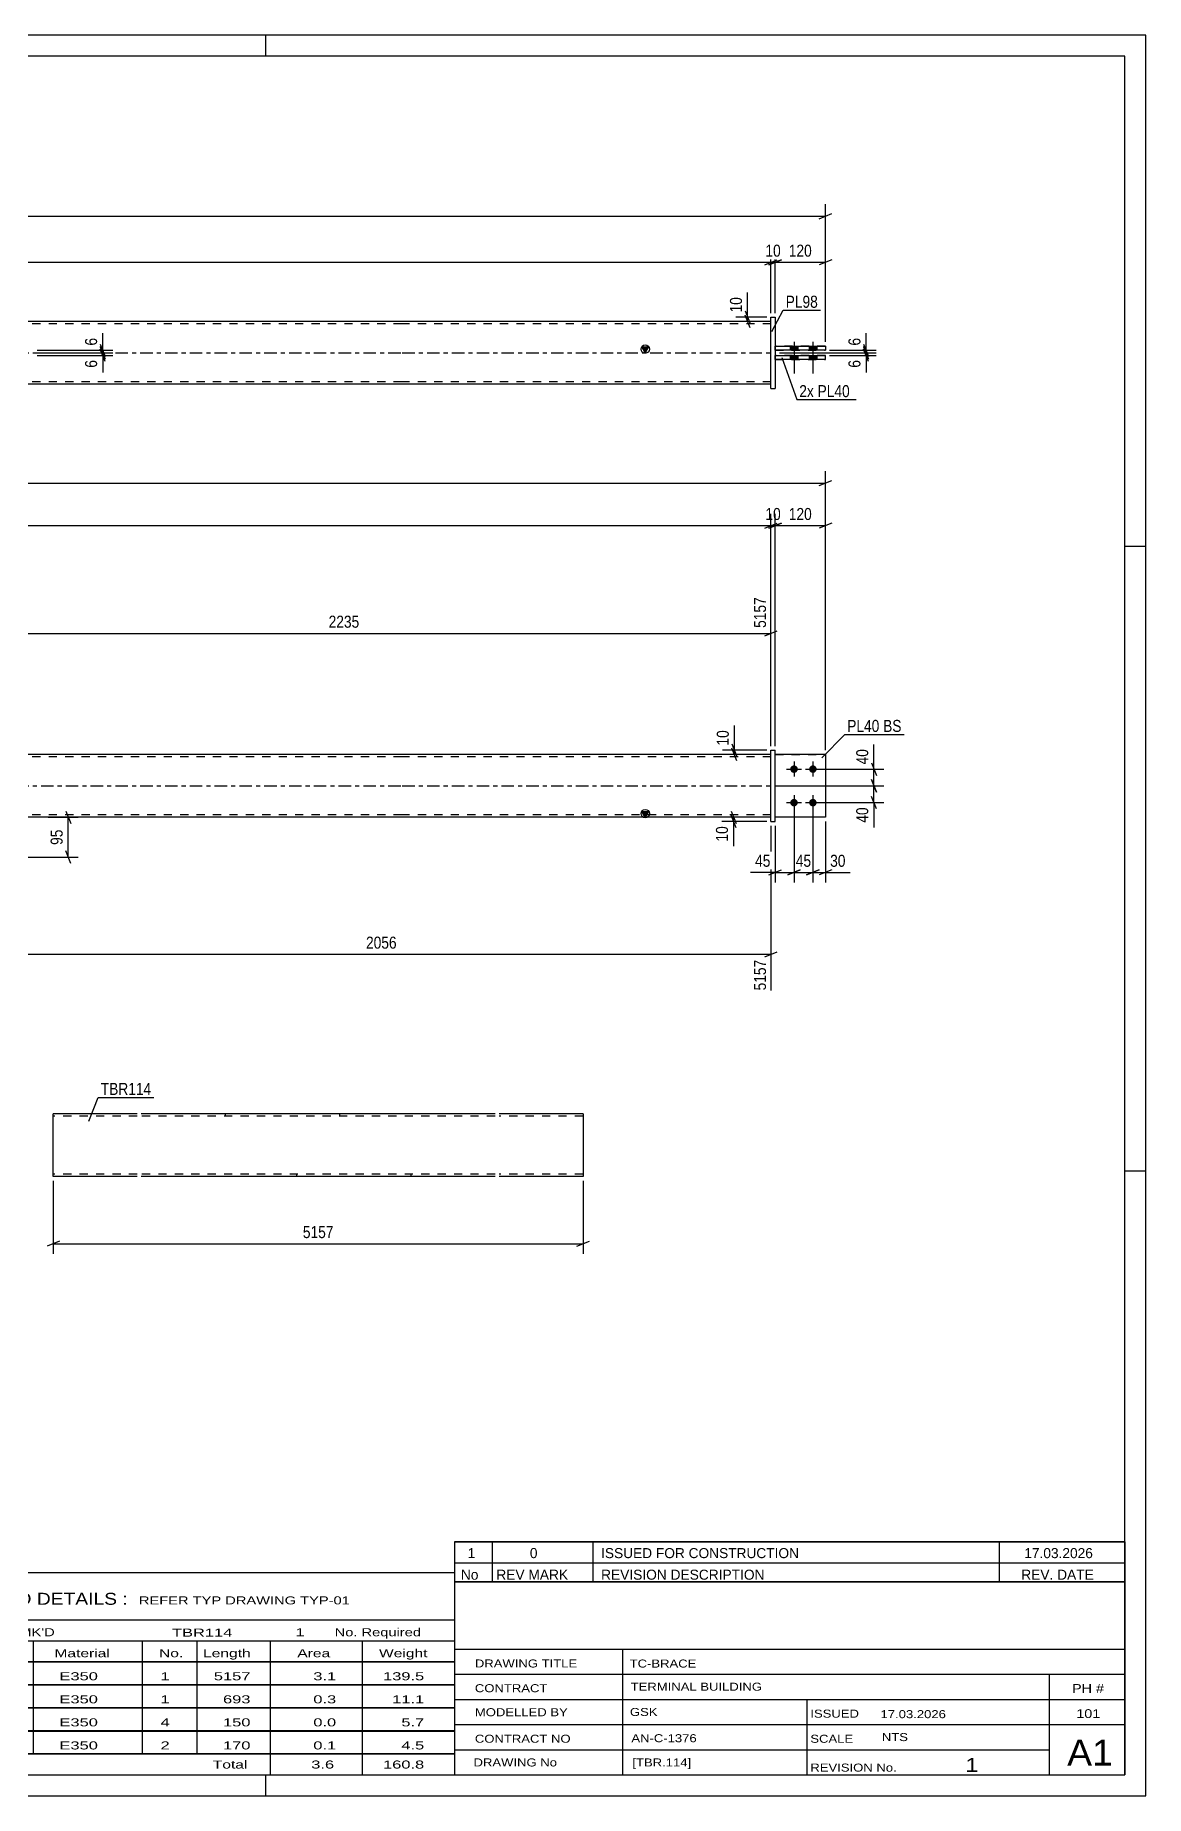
# Model space of a CAD drawing. Header units: millimetres. Extents: x 0 to 594, y 0 to 420.
# Drawn here: x 328.9 to 594, y 0 to 420 of the extents above; entities that cross this region are included whole.
import ezdxf

# ---------------------------------------------------------------- set-up
doc = ezdxf.new("R2010")
doc.units = ezdxf.units.MM
doc.linetypes.add('DXK_LINE_DOT2', pattern=[3.9198, 1.9599, -1.9599])
doc.linetypes.add('DXK_LINE_DOT3', pattern=[5.9187, 2.979, -0.9799, 0.9799, -0.9799])
doc.styles.add('Arial Narrow', font='ARIALN.TTF', dxfattribs={"height": 0.2})

# ---------------------------------------------------------------- blocks, each defined once
blk = doc.blocks.new('Unknown-580870984-1129')
at = {"color": 5, "linetype": 'Continuous'}
for p, q in [((594, 420), (0, 420)), ((384, 415), (384, 420)), ((594, 0), (594, 420)), ((589, 415), (5, 415)), ((589, 5), (589, 415)), ((594, 298), (589, 298)), ((594, 149), (589, 149)), ((5, 5), (589, 5)), ((384, 0), (384, 5)), ((0, 0), (594, 0))]:
    blk.add_line(p, q, dxfattribs=at)
blk = doc.blocks.new('Bolt-580870984-1682 - 1671')
at = {"linetype": 'Continuous'}
for points in [[(510.05, 245.82), (510.23, 245.8), (510.41, 245.74), (510.57, 245.65), (510.71, 245.52), (510.82, 245.37), (510.9, 245.2), (510.94, 245.01), (510.94, 244.82), (510.9, 244.64), (510.82, 244.47), (510.71, 244.32), (510.57, 244.19), (510.41, 244.1), (510.23, 244.04), (510.05, 244.02), (509.86, 244.04), (509.68, 244.1), (509.52, 244.19), (509.38, 244.32), (509.27, 244.47), (509.19, 244.64), (509.15, 244.82), (509.15, 245.01), (509.19, 245.2), (509.27, 245.37), (509.38, 245.52), (509.52, 245.65), (509.68, 245.74), (509.86, 245.8)], [(514.55, 245.82), (514.73, 245.8), (514.91, 245.74), (515.07, 245.65), (515.21, 245.52), (515.32, 245.37), (515.4, 245.2), (515.44, 245.01), (515.44, 244.82), (515.4, 244.64), (515.32, 244.47), (515.21, 244.32), (515.07, 244.19), (514.91, 244.1), (514.73, 244.04), (514.55, 244.02), (514.36, 244.04), (514.18, 244.1), (514.02, 244.19), (513.88, 244.32), (513.77, 244.47), (513.69, 244.64), (513.65, 244.82), (513.65, 245.01), (513.69, 245.2), (513.77, 245.37), (513.88, 245.52), (514.02, 245.65), (514.18, 245.74), (514.36, 245.8)], [(510.05, 237.82), (510.23, 237.8), (510.41, 237.74), (510.57, 237.65), (510.71, 237.52), (510.82, 237.37), (510.9, 237.2), (510.94, 237.01), (510.94, 236.82), (510.9, 236.64), (510.82, 236.47), (510.71, 236.32), (510.57, 236.19), (510.41, 236.1), (510.23, 236.04), (510.05, 236.02), (509.86, 236.04), (509.68, 236.1), (509.52, 236.19), (509.38, 236.32), (509.27, 236.47), (509.19, 236.64), (509.15, 236.82), (509.15, 237.01), (509.19, 237.2), (509.27, 237.37), (509.38, 237.52), (509.52, 237.65), (509.68, 237.74), (509.86, 237.8)], [(514.55, 237.82), (514.73, 237.8), (514.91, 237.74), (515.07, 237.65), (515.21, 237.52), (515.32, 237.37), (515.4, 237.2), (515.44, 237.01), (515.44, 236.82), (515.4, 236.64), (515.32, 236.47), (515.21, 236.32), (515.07, 236.19), (514.91, 236.1), (514.73, 236.04), (514.55, 236.02), (514.36, 236.04), (514.18, 236.1), (514.02, 236.19), (513.88, 236.32), (513.77, 236.47), (513.69, 236.64), (513.65, 236.82), (513.65, 237.01), (513.69, 237.2), (513.77, 237.37), (513.88, 237.52), (514.02, 237.65), (514.18, 237.74), (514.36, 237.8)]]:
    blk.add_hatch(color=1, dxfattribs=at).paths.add_polyline_path(points)
at = {"color": 1, "linetype": 'Continuous'}
for p, q in [((508.25, 244.92), (511.85, 244.92)), ((510.05, 246.72), (510.05, 243.12)), ((512.75, 244.92), (516.35, 244.92)), ((514.55, 246.72), (514.55, 243.12)), ((508.25, 236.92), (511.85, 236.92)), ((510.05, 238.72), (510.05, 235.12)), ((512.75, 236.92), (516.35, 236.92)), ((514.55, 238.72), (514.55, 235.12))]:
    blk.add_line(p, q, dxfattribs=at)
blk = doc.blocks.new('Part-580870984-1703 - 1671')
at = {"color": 2, "linetype": 'Continuous'}
for p, q in [((504.55, 249.42), (505.55, 249.42)), ((504.55, 232.42), (504.55, 249.42)), ((505.55, 232.42), (505.55, 249.42)), ((504.55, 232.42), (504.55, 232.42)), ((504.55, 232.42), (505.55, 232.42))]:
    blk.add_line(p, q, dxfattribs=at)
at = {"color": 7, "linetype": 'DXK_LINE_DOT2'}
for p, q in [((504.55, 249.42), (505.55, 249.42)), ((504.55, 232.42), (505.55, 232.42))]:
    blk.add_line(p, q, dxfattribs=at)
blk = doc.blocks.new('Part-580870984-1708 - 1671')
at = {"color": 7, "linetype": 'DXK_LINE_DOT2'}
for p, q in [((505.55, 248.42), (517.55, 248.42)), ((517.55, 248.42), (505.55, 248.42)), ((505.55, 248.42), (505.55, 248.42)), ((505.55, 233.42), (505.55, 248.42)), ((517.55, 248.42), (517.55, 248.42)), ((517.55, 248.42), (517.55, 233.42)), ((517.55, 233.42), (505.55, 233.42)), ((517.55, 233.42), (505.55, 233.42))]:
    blk.add_line(p, q, dxfattribs=at)
blk = doc.blocks.new('Part-580870984-1713 - 1671')
at = {"color": 2, "linetype": 'Continuous'}
for p, q in [((517.55, 248.42), (505.55, 248.42)), ((517.55, 248.42), (517.55, 248.42)), ((517.55, 248.42), (517.55, 233.42)), ((517.55, 233.42), (505.55, 233.42))]:
    blk.add_line(p, q, dxfattribs=at)
at = {"color": 7, "linetype": 'DXK_LINE_DOT2'}
for p, q in [((517.55, 248.42), (505.55, 248.42)), ((505.55, 248.42), (505.55, 248.42)), ((505.55, 233.42), (505.55, 248.42)), ((517.55, 248.42), (517.55, 248.42)), ((517.55, 233.42), (505.55, 233.42))]:
    blk.add_line(p, q, dxfattribs=at)
blk = doc.blocks.new('Part-580870984-1718 - 1671')
at = {"linetype": 'Continuous'}
blk.add_hatch(color=2, dxfattribs=at).paths.add_polyline_path([(474.55, 233.42), (473.75, 234.82), (475.35, 234.82)])
at = {"color": 2, "linetype": 'Continuous'}
for p, q in [((176.35, 248.42), (88.35, 248.42)), ((416.45, 248.42), (176.45, 248.42)), ((504.55, 248.42), (416.55, 248.42)), ((176.35, 233.42), (88.35, 233.42)), ((416.45, 233.42), (176.45, 233.42)), ((504.55, 233.42), (416.55, 233.42)), ((474.55, 233.42), (473.75, 234.82)), ((473.75, 234.82), (475.35, 234.82)), ((475.35, 234.82), (474.55, 233.42))]:
    blk.add_line(p, q, dxfattribs=at)
at = {"color": 7, "linetype": 'DXK_LINE_DOT2'}
for p, q in [((88.35, 248.42), (88.35, 233.42)), ((176.35, 247.82), (88.35, 247.82)), ((416.45, 247.82), (176.45, 247.82)), ((274.23, 248.42), (274.23, 247.82)), ((301.55, 248.42), (301.55, 247.82)), ((504.55, 247.82), (416.55, 247.82)), ((504.55, 233.42), (504.55, 248.42)), ((176.35, 234.02), (88.35, 234.02)), ((416.45, 234.02), (176.45, 234.02)), ((291.34, 233.42), (291.34, 234.02)), ((318.66, 233.42), (318.66, 234.02)), ((504.55, 234.02), (416.55, 234.02))]:
    blk.add_line(p, q, dxfattribs=at)
at = {"color": 7, "linetype": 'DXK_LINE_DOT3'}
for p, q in [((88.35, 240.92), (176.35, 240.92)), ((176.45, 240.92), (416.45, 240.92)), ((416.55, 240.92), (504.55, 240.92))]:
    blk.add_line(p, q, dxfattribs=at)
at = {"color": 2, "linetype": 'Continuous'}
blk.add_circle((474.55, 234.32), 1, dxfattribs=at)
blk = doc.blocks.new('Part-580870984-1455 - 1366')
at = {"linetype": 'Continuous'}
blk.add_hatch(color=2, dxfattribs=at).paths.add_polyline_path([(474.55, 344.23), (473.75, 345.63), (475.35, 345.63)])
at = {"color": 2, "linetype": 'Continuous'}
for p, q in [((176.35, 351.73), (88.35, 351.73)), ((416.45, 351.73), (176.45, 351.73)), ((504.55, 351.73), (416.55, 351.73)), ((274.23, 344.93), (301.55, 344.93)), ((274.23, 344.83), (274.23, 344.93)), ((291.34, 344.93), (291.34, 344.83)), ((301.55, 344.93), (301.55, 343.53)), ((474.55, 344.23), (473.75, 345.63)), ((473.75, 345.63), (475.35, 345.63)), ((475.35, 345.63), (474.55, 344.23)), ((274.23, 343.63), (274.23, 343.53)), ((274.23, 343.53), (274.23, 343.53)), ((301.55, 343.53), (274.23, 343.53)), ((291.34, 343.53), (291.34, 343.63)), ((176.35, 336.73), (88.35, 336.73)), ((416.45, 336.73), (176.45, 336.73)), ((504.55, 336.73), (416.55, 336.73))]:
    blk.add_line(p, q, dxfattribs=at)
at = {"color": 7, "linetype": 'DXK_LINE_DOT2'}
for p, q in [((88.35, 336.73), (88.35, 351.73)), ((176.35, 351.13), (88.35, 351.13)), ((416.45, 351.13), (176.45, 351.13)), ((504.55, 351.13), (416.55, 351.13)), ((504.55, 336.73), (504.55, 351.73)), ((274.23, 344.93), (301.55, 344.93)), ((274.23, 343.53), (274.23, 344.83)), ((291.34, 344.93), (291.34, 344.93)), ((291.34, 344.93), (291.34, 344.93)), ((291.34, 344.93), (318.66, 344.93)), ((291.34, 344.93), (318.66, 344.93)), ((291.34, 343.53), (291.34, 344.83)), ((318.66, 344.93), (318.66, 343.53)), ((274.23, 343.53), (301.55, 343.53)), ((318.66, 343.53), (291.34, 343.53)), ((291.34, 343.53), (291.34, 343.53)), ((291.34, 343.53), (318.66, 343.53)), ((176.35, 337.33), (88.35, 337.33)), ((416.45, 337.33), (176.45, 337.33)), ((504.55, 337.33), (416.55, 337.33))]:
    blk.add_line(p, q, dxfattribs=at)
at = {"color": 7, "linetype": 'DXK_LINE_DOT3'}
for p, q in [((88.35, 344.23), (176.35, 344.23)), ((176.45, 344.23), (416.45, 344.23)), ((416.55, 344.23), (504.55, 344.23))]:
    blk.add_line(p, q, dxfattribs=at)
at = {"color": 2, "linetype": 'Continuous'}
blk.add_circle((474.55, 345.13), 1, dxfattribs=at)
blk = doc.blocks.new('Bolt-580870984-1369 - 1366')
at = {"linetype": 'Continuous'}
for points in [[(510.95, 345.83), (509.15, 345.83), (509.15, 344.83), (510.95, 344.83)], [(510.95, 345.83), (509.15, 345.83), (509.15, 344.83), (510.95, 344.83)], [(515.45, 345.83), (513.65, 345.83), (513.65, 344.83), (515.45, 344.83)], [(515.45, 345.83), (513.65, 345.83), (513.65, 344.83), (515.45, 344.83)], [(510.95, 343.63), (509.15, 343.63), (509.15, 342.63), (510.95, 342.63)], [(510.95, 343.63), (509.15, 343.63), (509.15, 342.63), (510.95, 342.63)], [(515.45, 343.63), (513.65, 343.63), (513.65, 342.63), (515.45, 342.63)], [(515.45, 343.63), (513.65, 343.63), (513.65, 342.63), (515.45, 342.63)]]:
    blk.add_hatch(color=1, dxfattribs=at).paths.add_polyline_path(points)
at = {"color": 1, "linetype": 'Continuous'}
for p, q in [((509.15, 345.83), (509.15, 344.83)), ((509.15, 345.83), (509.15, 344.83)), ((510.05, 346.83), (510.05, 339.33)), ((510.05, 346.83), (510.05, 339.33)), ((510.95, 345.83), (510.95, 344.83)), ((510.95, 345.83), (510.95, 344.83)), ((513.65, 345.83), (513.65, 344.83)), ((513.65, 345.83), (513.65, 344.83)), ((514.55, 346.83), (514.55, 339.33)), ((514.55, 346.83), (514.55, 339.33)), ((515.45, 345.83), (515.45, 344.83)), ((515.45, 345.83), (515.45, 344.83)), ((509.15, 343.63), (509.15, 342.63)), ((509.15, 343.63), (509.15, 342.63)), ((510.95, 343.63), (510.95, 342.63)), ((510.95, 343.63), (510.95, 342.63)), ((513.65, 343.63), (513.65, 342.63)), ((513.65, 343.63), (513.65, 342.63)), ((515.45, 343.63), (515.45, 342.63)), ((515.45, 343.63), (515.45, 342.63))]:
    blk.add_line(p, q, dxfattribs=at)
blk = doc.blocks.new('Part-580870984-1460 - 1366')
at = {"color": 2, "linetype": 'Continuous'}
for p, q in [((505.55, 343.63), (517.55, 343.63)), ((517.55, 342.63), (505.55, 342.63)), ((517.55, 342.63), (517.55, 343.63))]:
    blk.add_line(p, q, dxfattribs=at)
at = {"color": 7, "linetype": 'DXK_LINE_DOT2'}
for p, q in [((505.55, 342.63), (505.55, 343.63)), ((517.55, 343.63), (505.55, 343.63)), ((505.55, 342.63), (517.55, 342.63))]:
    blk.add_line(p, q, dxfattribs=at)
blk = doc.blocks.new('Part-580870984-1432 - 1366')
at = {"color": 2, "linetype": 'Continuous'}
for p, q in [((504.55, 352.73), (504.55, 352.73)), ((504.55, 335.73), (504.55, 352.73)), ((504.55, 352.73), (505.55, 352.73)), ((505.55, 352.73), (505.55, 352.73)), ((505.55, 352.73), (505.55, 335.73)), ((504.55, 335.73), (505.55, 335.73)), ((504.55, 335.73), (504.55, 335.73)), ((505.55, 335.73), (505.55, 335.73))]:
    blk.add_line(p, q, dxfattribs=at)
at = {"color": 7, "linetype": 'DXK_LINE_DOT2'}
for p, q in [((504.55, 352.73), (504.55, 352.73)), ((504.55, 352.73), (505.55, 352.73)), ((504.55, 335.73), (505.55, 335.73))]:
    blk.add_line(p, q, dxfattribs=at)
blk = doc.blocks.new('Part-580870984-1465 - 1366')
at = {"color": 2, "linetype": 'Continuous'}
for p, q in [((505.55, 345.83), (517.55, 345.83)), ((517.55, 344.83), (505.55, 344.83)), ((517.55, 345.83), (517.55, 344.83))]:
    blk.add_line(p, q, dxfattribs=at)
at = {"color": 7, "linetype": 'DXK_LINE_DOT2'}
for p, q in [((505.55, 344.83), (505.55, 345.83)), ((517.55, 345.83), (505.55, 345.83)), ((505.55, 344.83), (517.55, 344.83)), ((517.55, 345.83), (517.55, 345.83))]:
    blk.add_line(p, q, dxfattribs=at)
blk = doc.blocks.new('Part-580870984-2435 - 2427')
at = {"color": 2, "linetype": 'Continuous'}
for p, q in [((353.27, 162.7), (333.27, 162.7)), ((333.27, 147.79), (333.27, 162.7)), ((438.7, 162.7), (354.27, 162.7)), ((459.7, 162.7), (439.7, 162.7)), ((459.7, 162.7), (459.7, 162.61)), ((459.7, 162.61), (459.7, 161.5)), ((459.7, 161.5), (459.7, 147.7)), ((333.27, 147.7), (333.27, 147.79)), ((353.27, 147.7), (333.27, 147.7)), ((438.7, 147.7), (354.27, 147.7)), ((459.7, 147.7), (439.7, 147.7))]:
    blk.add_line(p, q, dxfattribs=at)
at = {"color": 7, "linetype": 'DXK_LINE_DOT2'}
for p, q in [((353.27, 162.1), (333.27, 162.1)), ((438.7, 162.1), (354.27, 162.1)), ((374.27, 162.7), (374.27, 162.1)), ((401.58, 162.7), (401.58, 162.1)), ((459.7, 162.1), (439.7, 162.1)), ((459.7, 162.35), (459.7, 161.5)), ((333.27, 148.3), (333.27, 148.35)), ((353.27, 148.3), (333.27, 148.3)), ((333.27, 147.7), (333.27, 147.7)), ((438.7, 148.3), (354.27, 148.3)), ((391.38, 147.7), (391.38, 148.3)), ((418.7, 147.7), (418.7, 148.3)), ((459.7, 148.3), (439.7, 148.3)), ((459.7, 148.35), (459.7, 148.44)), ((459.7, 148.3), (459.7, 148.35)), ((459.7, 148.3), (459.7, 148.35))]:
    blk.add_line(p, q, dxfattribs=at)
blk = doc.blocks.new('StraightDimension-580870984-1928 - 1671')
at = {"color": 7, "linetype": 'Continuous'}
for p, q in [((503.55, 233.42), (492.78, 233.42)), ((503.55, 232.42), (492.78, 232.42)), ((495.03, 234.92), (496.23, 231.92)), ((496.23, 230.92), (495.03, 233.92)), ((495.63, 232.42), (495.63, 233.42))]:
    blk.add_line(p, q, dxfattribs=at)
at = {"color": 0}
blk.add_wipeout([(494.88, 231.89), (490.68, 231.89), (490.68, 227.04), (494.88, 227.04)], dxfattribs=at)
at = {"color": 7, "linetype": 'Continuous'}
blk.add_line((495.63, 232.42), (495.63, 226.51), dxfattribs=at)
blk.add_line((495.63, 232.42), (495.63, 226.51), dxfattribs=at)
at = {"color": 3, "style": 'Arial Narrow'}
blk.add_text('10', height=2.863, rotation=90.0002, dxfattribs=at).set_placement((494.28, 227.64))
blk = doc.blocks.new('StraightDimension-580870984-2009 - 1671')
at = {"color": 7, "linetype": 'Continuous'}
for p, q in [((515.55, 244.92), (531.51, 244.92)), ((528.51, 246.42), (529.71, 243.42)), ((529.11, 240.92), (529.11, 244.92)), ((505.55, 240.92), (531.51, 240.92)), ((529.71, 239.42), (528.51, 242.42))]:
    blk.add_line(p, q, dxfattribs=at)
at = {"color": 0}
blk.add_wipeout([(528.36, 250.3), (524.16, 250.3), (524.16, 245.44), (528.36, 245.44)], dxfattribs=at)
at = {"color": 7, "linetype": 'Continuous'}
blk.add_line((529.11, 244.92), (529.11, 250.82), dxfattribs=at)
blk.add_line((529.11, 244.92), (529.11, 250.82), dxfattribs=at)
at = {"color": 3, "style": 'Arial Narrow'}
blk.add_text('40', height=2.863, rotation=90.0002, dxfattribs=at).set_placement((527.76, 246.04))
blk = doc.blocks.new('StraightDimension-580870984-2050 - 1671')
at = {"color": 7, "linetype": 'Continuous'}
for p, q in [((503.05, 302.4), (506.05, 303.6)), ((507.05, 303.6), (504.05, 302.4)), ((504.55, 250.42), (504.55, 305.85)), ((504.55, 303), (505.55, 303)), ((505.55, 250.42), (505.55, 305.85))]:
    blk.add_line(p, q, dxfattribs=at)
at = {"color": 0}
blk.add_wipeout([(507.47, 303.75), (507.47, 307.95), (502.62, 307.95), (502.62, 303.75)], dxfattribs=at)
at = {"color": 3, "style": 'Arial Narrow'}
blk.add_text('10', height=2.863, dxfattribs=at).set_placement((503.22, 304.35))
blk = doc.blocks.new('StraightDimension-580870984-2045 - 1671')
at = {"color": 7, "linetype": 'Continuous'}
for p, q in [((88.85, 303.6), (85.85, 302.4)), ((87.35, 250.42), (87.35, 305.85)), ((87.35, 303), (504.55, 303)), ((503.05, 302.4), (506.05, 303.6)), ((504.55, 250.42), (504.55, 305.85))]:
    blk.add_line(p, q, dxfattribs=at)
at = {"color": 0}
blk.add_wipeout([(300.2, 303.75), (300.2, 307.95), (291.69, 307.95), (291.69, 303.75)], dxfattribs=at)
at = {"color": 3, "style": 'Arial Narrow'}
blk.add_text('5167', height=2.863, dxfattribs=at).set_placement((292.29, 304.35))
blk = doc.blocks.new('StraightDimension-580870984-2055 - 1671')
at = {"color": 7, "linetype": 'Continuous'}
for p, q in [((504.05, 302.4), (507.05, 303.6)), ((505.55, 250.42), (505.55, 305.85)), ((505.55, 303), (517.55, 303)), ((519.05, 303.6), (516.05, 302.4)), ((517.55, 249.42), (517.55, 305.85))]:
    blk.add_line(p, q, dxfattribs=at)
at = {"color": 0}
blk.add_wipeout([(514.89, 303.75), (514.89, 307.95), (508.2, 307.95), (508.2, 303.75)], dxfattribs=at)
at = {"color": 3, "style": 'Arial Narrow'}
blk.add_text('120', height=2.863, dxfattribs=at).set_placement((508.8, 304.35))
blk = doc.blocks.new('StraightDimension-580870984-1728 - 1671')
at = {"color": 7, "linetype": 'Continuous'}
for p, q in [((75.35, 249.42), (75.35, 316.02)), ((517.55, 249.42), (517.55, 316.02)), ((76.85, 313.77), (73.85, 312.57)), ((75.35, 313.17), (517.55, 313.17)), ((516.05, 312.57), (519.05, 313.77))]:
    blk.add_line(p, q, dxfattribs=at)
at = {"color": 0}
blk.add_wipeout([(300.7, 313.92), (300.7, 318.12), (292.19, 318.12), (292.19, 313.92)], dxfattribs=at)
at = {"color": 3, "style": 'Arial Narrow'}
blk.add_text('5417', height=2.863, dxfattribs=at).set_placement((292.79, 314.52))
blk = doc.blocks.new('StraightDimension-580870984-1742 - 1671')
at = {"color": 7, "linetype": 'Continuous'}
for p, q in [((300.73, 249.42), (300.73, 285.92)), ((504.55, 250.42), (504.55, 285.92)), ((302.23, 277.91), (299.23, 276.71)), ((300.73, 277.31), (504.55, 277.31)), ((503.05, 276.71), (506.05, 277.91))]:
    blk.add_line(p, q, dxfattribs=at)
at = {"color": 0, "linetype": 'Continuous'}
blk.add_wipeout([(503.95, 286.52), (499.75, 286.52), (499.75, 278.01), (503.95, 278.01)], dxfattribs=at)
at = {"color": 0}
blk.add_wipeout([(406.9, 278.06), (406.9, 282.26), (398.38, 282.26), (398.38, 278.06)], dxfattribs=at)
at = {"color": 3, "linetype": 'Continuous', "style": 'Arial Narrow'}
blk.add_text('5157', height=2.863, rotation=90.0002, dxfattribs=at).set_placement((503.35, 278.61))
at = {"color": 3, "style": 'Arial Narrow'}
blk.add_text('2235', height=2.863, dxfattribs=at).set_placement((398.98, 278.66))
blk = doc.blocks.new('StraightDimension-580870984-1950 - 1671')
at = {"color": 7, "linetype": 'Continuous'}
for p, q in [((510.05, 235.92), (510.05, 217.87)), ((514.55, 235.92), (514.55, 217.87)), ((508.55, 219.67), (511.55, 220.87)), ((510.05, 220.27), (514.55, 220.27)), ((516.05, 220.87), (513.05, 219.67))]:
    blk.add_line(p, q, dxfattribs=at)
at = {"color": 0}
blk.add_wipeout([(514.72, 221.02), (514.72, 225.22), (509.87, 225.22), (509.87, 221.02)], dxfattribs=at)
at = {"color": 3, "style": 'Arial Narrow'}
blk.add_text('45', height=2.863, dxfattribs=at).set_placement((510.47, 221.62))
blk = doc.blocks.new('StraightDimension-580870984-1830 - 1671')
at = {"color": 7, "linetype": 'Continuous'}
for p, q in [((318.56, 232.42), (318.56, 192.13)), ((504.55, 231.42), (504.55, 192.13)), ((320.06, 201.34), (317.06, 200.14)), ((318.56, 200.74), (504.55, 200.74)), ((503.05, 200.14), (506.05, 201.34))]:
    blk.add_line(p, q, dxfattribs=at)
at = {"color": 0}
blk.add_wipeout([(415.81, 201.49), (415.81, 205.69), (407.3, 205.69), (407.3, 201.49)], dxfattribs=at)
at = {"color": 0, "linetype": 'Continuous'}
blk.add_wipeout([(503.95, 200.04), (499.75, 200.04), (499.75, 191.53), (503.95, 191.53)], dxfattribs=at)
at = {"color": 3, "style": 'Arial Narrow'}
blk.add_text('2056', height=2.863, dxfattribs=at).set_placement((407.9, 202.09))
at = {"color": 3, "linetype": 'Continuous', "style": 'Arial Narrow'}
blk.add_text('5157', height=2.863, rotation=90.0002, dxfattribs=at).set_placement((503.35, 192.13))
blk = doc.blocks.new('StraightDimension-580870984-1937 - 1671')
at = {"color": 7, "linetype": 'Continuous'}
for p, q in [((514.55, 235.92), (514.55, 217.87)), ((517.55, 232.42), (517.55, 217.87)), ((513.05, 219.67), (516.05, 220.87)), ((514.55, 220.27), (517.55, 220.27)), ((519.05, 220.87), (516.05, 219.67))]:
    blk.add_line(p, q, dxfattribs=at)
at = {"color": 0}
blk.add_wipeout([(522.93, 221.02), (522.93, 225.22), (518.07, 225.22), (518.07, 221.02)], dxfattribs=at)
at = {"color": 7, "linetype": 'Continuous'}
blk.add_line((517.55, 220.27), (523.45, 220.27), dxfattribs=at)
blk.add_line((517.55, 220.27), (523.45, 220.27), dxfattribs=at)
at = {"color": 3, "style": 'Arial Narrow'}
blk.add_text('30', height=2.863, dxfattribs=at).set_placement((518.67, 221.62))
blk = doc.blocks.new('StraightDimension-580870984-1960 - 1671')
at = {"color": 7, "linetype": 'Continuous'}
for p, q in [((510.05, 235.92), (510.05, 217.87)), ((505.55, 231.42), (505.55, 217.87)), ((504.05, 219.67), (507.05, 220.87)), ((505.55, 220.27), (510.05, 220.27)), ((511.55, 220.87), (508.55, 219.67))]:
    blk.add_line(p, q, dxfattribs=at)
at = {"color": 0}
blk.add_wipeout([(505.02, 221.02), (505.02, 225.22), (500.16, 225.22), (500.16, 221.02)], dxfattribs=at)
at = {"color": 7, "linetype": 'Continuous'}
blk.add_line((505.55, 220.27), (499.64, 220.27), dxfattribs=at)
blk.add_line((505.55, 220.27), (499.64, 220.27), dxfattribs=at)
at = {"color": 3, "style": 'Arial Narrow'}
blk.add_text('45', height=2.863, dxfattribs=at).set_placement((500.76, 221.62))
blk = doc.blocks.new('StraightDimension-580870984-1985 - 1671')
at = {"color": 7, "linetype": 'Continuous'}
for p, q in [((332.05, 233.42), (339.24, 233.42)), ((336.24, 234.92), (337.44, 231.92)), ((336.84, 223.91), (336.84, 233.42)), ((323.87, 223.91), (339.24, 223.91)), ((337.44, 222.41), (336.24, 225.41))]:
    blk.add_line(p, q, dxfattribs=at)
at = {"color": 0}
blk.add_wipeout([(336.09, 231.09), (331.89, 231.09), (331.89, 226.24), (336.09, 226.24)], dxfattribs=at)
at = {"color": 3, "style": 'Arial Narrow'}
blk.add_text('95', height=2.863, rotation=90.0002, dxfattribs=at).set_placement((335.49, 226.84))
blk = doc.blocks.new('StraightDimension-580870984-1996 - 1671')
at = {"color": 7, "linetype": 'Continuous'}
for p, q in [((505.55, 240.92), (531.51, 240.92)), ((528.51, 242.42), (529.71, 239.42)), ((529.11, 236.92), (529.11, 240.92)), ((515.55, 236.92), (531.51, 236.92)), ((529.71, 235.42), (528.51, 238.42))]:
    blk.add_line(p, q, dxfattribs=at)
at = {"color": 0}
blk.add_wipeout([(528.36, 236.39), (524.16, 236.39), (524.16, 231.54), (528.36, 231.54)], dxfattribs=at)
at = {"color": 7, "linetype": 'Continuous'}
blk.add_line((529.11, 236.92), (529.11, 231.01), dxfattribs=at)
blk.add_line((529.11, 236.92), (529.11, 231.01), dxfattribs=at)
at = {"color": 3, "style": 'Arial Narrow'}
blk.add_text('40', height=2.863, rotation=90.0002, dxfattribs=at).set_placement((527.76, 232.14))
blk = doc.blocks.new('StraightDimension-580870984-2028 - 1671')
at = {"color": 7, "linetype": 'Continuous'}
for p, q in [((503.55, 249.42), (492.97, 249.42)), ((503.55, 248.42), (492.97, 248.42)), ((495.22, 250.92), (496.42, 247.92)), ((496.42, 246.92), (495.22, 249.92)), ((495.82, 248.42), (495.82, 249.42))]:
    blk.add_line(p, q, dxfattribs=at)
at = {"color": 0}
blk.add_wipeout([(495.07, 254.8), (490.87, 254.8), (490.87, 249.94), (495.07, 249.94)], dxfattribs=at)
at = {"color": 7, "linetype": 'Continuous'}
blk.add_line((495.82, 249.42), (495.82, 255.32), dxfattribs=at)
blk.add_line((495.82, 249.42), (495.82, 255.32), dxfattribs=at)
at = {"color": 3, "style": 'Arial Narrow'}
blk.add_text('10', height=2.863, rotation=90.0002, dxfattribs=at).set_placement((494.47, 250.54))
blk = doc.blocks.new('StraightDimension-580870984-1594 - 1366')
at = {"color": 7, "linetype": 'Continuous'}
for p, q in [((504.05, 365.22), (507.05, 366.42)), ((505.55, 353.73), (505.55, 368.67)), ((505.55, 365.82), (517.55, 365.82)), ((519.05, 366.42), (516.05, 365.22)), ((517.55, 346.83), (517.55, 368.67))]:
    blk.add_line(p, q, dxfattribs=at)
at = {"color": 0}
blk.add_wipeout([(514.89, 366.57), (514.89, 370.77), (508.2, 370.77), (508.2, 366.57)], dxfattribs=at)
at = {"color": 3, "style": 'Arial Narrow'}
blk.add_text('120', height=2.863, dxfattribs=at).set_placement((508.8, 367.17))
blk = doc.blocks.new('StraightDimension-580870984-1605 - 1366')
at = {"color": 7, "linetype": 'Continuous'}
for p, q in [((498.37, 354.23), (499.57, 351.23)), ((499.57, 350.23), (498.37, 353.23)), ((503.55, 352.73), (496.12, 352.73)), ((503.55, 351.73), (496.12, 351.73)), ((498.97, 351.73), (498.97, 352.73))]:
    blk.add_line(p, q, dxfattribs=at)
at = {"color": 0}
blk.add_wipeout([(498.22, 358.11), (494.02, 358.11), (494.02, 353.26), (498.22, 353.26)], dxfattribs=at)
at = {"color": 7, "linetype": 'Continuous'}
blk.add_line((498.97, 352.73), (498.97, 358.64), dxfattribs=at)
blk.add_line((498.97, 352.73), (498.97, 358.64), dxfattribs=at)
at = {"color": 3, "style": 'Arial Narrow'}
blk.add_text('10', height=2.863, rotation=90.0002, dxfattribs=at).set_placement((497.62, 353.86))
blk = doc.blocks.new('StraightDimension-580870984-1574 - 1366')
at = {"color": 7, "linetype": 'Continuous'}
for p, q in [((89.85, 366.42), (86.85, 365.22)), ((88.35, 353.73), (88.35, 368.67)), ((88.35, 365.82), (504.55, 365.82)), ((503.05, 365.22), (506.05, 366.42)), ((504.55, 353.73), (504.55, 368.67))]:
    blk.add_line(p, q, dxfattribs=at)
at = {"color": 0}
blk.add_wipeout([(300.7, 366.57), (300.7, 370.77), (292.19, 370.77), (292.19, 366.57)], dxfattribs=at)
at = {"color": 3, "style": 'Arial Narrow'}
blk.add_text('5157', height=2.863, dxfattribs=at).set_placement((292.79, 367.17))
blk = doc.blocks.new('StraightDimension-580870984-1538 - 1366')
at = {"color": 7, "linetype": 'Continuous'}
for p, q in [((329.45, 344.83), (347.46, 344.83)), ((344.46, 346.33), (345.66, 343.33)), ((345.66, 342.73), (344.46, 345.73)), ((345.06, 344.23), (345.06, 344.83)), ((329.45, 344.23), (347.46, 344.23))]:
    blk.add_line(p, q, dxfattribs=at)
at = {"color": 0}
blk.add_wipeout([(344.31, 348.38), (340.11, 348.38), (340.11, 345.36), (344.31, 345.36)], dxfattribs=at)
at = {"color": 7, "linetype": 'Continuous'}
blk.add_line((345.06, 344.83), (345.06, 348.91), dxfattribs=at)
blk.add_line((345.06, 344.83), (345.06, 348.91), dxfattribs=at)
at = {"color": 3, "style": 'Arial Narrow'}
blk.add_text('6', height=2.86, rotation=90.0002, dxfattribs=at).set_placement((343.71, 345.96))
blk = doc.blocks.new('StraightDimension-580870984-1534 - 1366')
at = {"color": 7, "linetype": 'Continuous'}
for p, q in [((344.46, 345.73), (345.66, 342.73)), ((345.66, 342.13), (344.46, 345.13)), ((329.45, 344.23), (347.46, 344.23)), ((329.45, 343.63), (347.46, 343.63)), ((345.06, 343.63), (345.06, 344.23))]:
    blk.add_line(p, q, dxfattribs=at)
at = {"color": 0}
blk.add_wipeout([(344.31, 343.11), (340.11, 343.11), (340.11, 340.08), (344.31, 340.08)], dxfattribs=at)
at = {"color": 7, "linetype": 'Continuous'}
blk.add_line((345.06, 343.63), (345.06, 339.55), dxfattribs=at)
blk.add_line((345.06, 343.63), (345.06, 339.55), dxfattribs=at)
at = {"color": 3, "style": 'Arial Narrow'}
blk.add_text('6', height=2.86, rotation=90.0002, dxfattribs=at).set_placement((343.71, 340.68))
blk = doc.blocks.new('StraightDimension-580870984-1543 - 1366')
at = {"color": 7, "linetype": 'Continuous'}
for p, q in [((75.35, 346.83), (75.35, 379.68)), ((517.55, 346.83), (517.55, 379.68)), ((76.85, 377.43), (73.85, 376.23)), ((75.35, 376.83), (517.55, 376.83)), ((516.05, 376.23), (519.05, 377.43))]:
    blk.add_line(p, q, dxfattribs=at)
at = {"color": 0}
blk.add_wipeout([(300.7, 377.58), (300.7, 381.78), (292.19, 381.78), (292.19, 377.58)], dxfattribs=at)
at = {"color": 3, "style": 'Arial Narrow'}
blk.add_text('5417', height=2.863, dxfattribs=at).set_placement((292.79, 378.18))
blk = doc.blocks.new('StraightDimension-580870984-1584 - 1366')
at = {"color": 7, "linetype": 'Continuous'}
for p, q in [((503.05, 365.22), (506.05, 366.42)), ((507.05, 366.42), (504.05, 365.22)), ((504.55, 353.73), (504.55, 368.67)), ((504.55, 365.82), (505.55, 365.82)), ((505.55, 353.73), (505.55, 368.67))]:
    blk.add_line(p, q, dxfattribs=at)
at = {"color": 0}
blk.add_wipeout([(507.47, 366.57), (507.47, 370.77), (502.62, 370.77), (502.62, 366.57)], dxfattribs=at)
at = {"color": 3, "style": 'Arial Narrow'}
blk.add_text('10', height=2.863, dxfattribs=at).set_placement((503.22, 367.17))
blk = doc.blocks.new('StraightDimension-580870984-1616 - 1366')
at = {"color": 7, "linetype": 'Continuous'}
for p, q in [((526.64, 345.73), (527.84, 342.73)), ((527.84, 342.13), (526.64, 345.13)), ((506.55, 344.23), (529.64, 344.23)), ((518.55, 343.63), (529.64, 343.63)), ((527.24, 343.63), (527.24, 344.23))]:
    blk.add_line(p, q, dxfattribs=at)
at = {"color": 0}
blk.add_wipeout([(526.49, 343.11), (522.29, 343.11), (522.29, 340.08), (526.49, 340.08)], dxfattribs=at)
at = {"color": 7, "linetype": 'Continuous'}
blk.add_line((527.24, 343.63), (527.24, 339.55), dxfattribs=at)
blk.add_line((527.24, 343.63), (527.24, 339.55), dxfattribs=at)
at = {"color": 3, "style": 'Arial Narrow'}
blk.add_text('6', height=2.86, rotation=90.0002, dxfattribs=at).set_placement((525.89, 340.68))
blk = doc.blocks.new('StraightDimension-580870984-1625 - 1366')
at = {"color": 7, "linetype": 'Continuous'}
for p, q in [((518.55, 344.83), (529.64, 344.83)), ((526.64, 346.33), (527.84, 343.33)), ((527.84, 342.73), (526.64, 345.73)), ((527.24, 344.23), (527.24, 344.83)), ((506.55, 344.23), (529.64, 344.23))]:
    blk.add_line(p, q, dxfattribs=at)
at = {"color": 0}
blk.add_wipeout([(526.49, 348.38), (522.29, 348.38), (522.29, 345.36), (526.49, 345.36)], dxfattribs=at)
at = {"color": 7, "linetype": 'Continuous'}
blk.add_line((527.24, 344.83), (527.24, 348.91), dxfattribs=at)
blk.add_line((527.24, 344.83), (527.24, 348.91), dxfattribs=at)
at = {"color": 3, "style": 'Arial Narrow'}
blk.add_text('6', height=2.86, rotation=90.0002, dxfattribs=at).set_placement((525.89, 345.96))
blk = doc.blocks.new('StraightDimension-580870984-2440 - 2427')
at = {"color": 7, "linetype": 'Continuous'}
for p, q in [((333.27, 146.7), (333.27, 129.3)), ((459.7, 146.7), (459.7, 129.3)), ((334.77, 132.3), (331.77, 131.1)), ((333.27, 131.7), (459.7, 131.7)), ((458.2, 131.1), (461.2, 132.3))]:
    blk.add_line(p, q, dxfattribs=at)
at = {"color": 0}
blk.add_wipeout([(400.74, 132.45), (400.74, 136.65), (392.23, 136.65), (392.23, 132.45)], dxfattribs=at)
at = {"color": 3, "style": 'Arial Narrow'}
blk.add_text('5157', height=2.863, dxfattribs=at).set_placement((392.83, 133.05))
blk = doc.blocks.new('Unknown-580870984-4443')
at = {"color": 7, "linetype": 'Continuous'}
for p, q in [((429, 51.05), (429, 5)), ((429, 51.05), (589, 51.05)), ((589, 51), (589, 5)), ((429, 35), (589, 35)), ((469.14, 35), (469.14, 5)), ((429, 29), (589, 29)), ((571, 5.05), (571, 29.05)), ((429, 23), (589, 23)), ((513.14, 23), (513.14, 5)), ((429, 17), (589, 17)), ((429, 11), (571, 11)), ((429, 5), (589, 5))]:
    blk.add_line(p, q, dxfattribs=at)
at = {"color": 7, "style": 'Arial Narrow'}
for s, height, width, p in [('DRAWING TITLE', 1.9089, 1.425378, (433.88, 30.61)), ('TC-BRACE', 1.909, 1.425378, (470.81, 30.59)), ('CONTRACT', 1.909, 1.425378, (433.88, 24.71)), ('TERMINAL BUILDING', 1.9089, 1.425378, (471.06, 25.07)), ('MODELLED BY', 1.9089, 1.425378, (433.88, 18.98)), ('GSK', 1.909, 1.425378, (470.88, 19.04)), ('ISSUED', 1.909, 1.425378, (513.94, 18.64)), ('17.03.2026', 1.909, 1.425378, (530.69, 18.52)), ('CONTRACT NO', 1.9089, 1.425378, (433.88, 12.66)), ('AN-C-1376', 1.909, 1.425378, (471.23, 12.78)), ('SCALE', 1.909, 1.425378, (513.94, 12.65)), ('A1', 6.204, 1.25, (575.24, 7.2)), ('DRAWING No', 1.909, 1.425378, (433.56, 7)), ('[TBR.114]', 1.909, 1.425378, (471.46, 6.99)), ('1', 3.34, 1.5, (550.91, 5.68)), ('REVISION No.', 1.9089, 1.425378, (513.94, 5.77))]:
    blk.add_text(s, height=height, dxfattribs=dict(at, width=width)).set_placement(p)
at = {"color": 7, "linetype": 'Continuous', "style": 'Arial Narrow'}
for s, height, width, p in [('PH #', 2.1, 1.42538, (576.4, 24.55)), ('101', 2.1, 1.42538, (577.41, 18.55)), ('NTS', 1.909, 1.425378, (531, 13.05))]:
    blk.add_text(s, height=height, dxfattribs=dict(at, width=width)).set_placement(p)
blk = doc.blocks.new('Unknown-580870984-4444')
at = {"color": 7, "linetype": 'Continuous'}
for p, q in [((429, 60.55), (589, 60.55)), ((589, 60.55), (429, 60.55)), ((429, 60.55), (429, 55.55)), ((438, 60.55), (438, 55.55)), ((462, 60.55), (462, 55.55)), ((559, 60.55), (559, 55.55)), ((589, 60.55), (589, 55.55)), ((429, 55.55), (589, 55.55)), ((429, 55.55), (429, 51.05)), ((429, 55.55), (589, 55.55)), ((438, 55.55), (438, 51.05)), ((462, 55.55), (462, 51.05)), ((559, 55.55), (559, 51.05)), ((589, 55.55), (589, 51.05)), ((589, 51.05), (429, 51.05))]:
    blk.add_line(p, q, dxfattribs=at)
at = {"color": 7, "linetype": 'Continuous', "style": 'Arial Narrow'}
for s, height, width, p in [('1', 2.39, 1.196471, (432.16, 56.7)), ('0', 2.39, 1.196471, (447, 56.7)), ('ISSUED FOR CONSTRUCTION', 2.3861, 1.196471, (464, 56.7)), ('17.03.2026', 2.386, 1.196471, (565, 56.7)), ('No', 2.386, 1.2, (430.54, 51.55)), ('REV MARK', 2.386, 1.2, (439, 51.55)), ('REVISION DESCRIPTION', 2.3861, 1.2, (464, 51.55)), ('REV. DATE', 2.386, 1.2, (564.28, 51.55))]:
    blk.add_text(s, height=height, dxfattribs=dict(at, width=width)).set_placement(p)
blk = doc.blocks.new('Unknown-580870984-4445')
at = {"color": 7, "linetype": 'Continuous'}
for p, q in [((269, 53.25), (429, 53.25)), ((269, 42), (269, 53.25)), ((429, 53.25), (429, 42)), ((269, 42), (429, 42)), ((269, 42), (269, 37)), ((429, 42), (429, 37)), ((269, 37), (429, 37)), ((269, 37), (269, 32)), ((293, 37), (293, 32)), ((328.5, 37), (328.5, 32)), ((354.5, 37), (354.5, 32)), ((367.5, 37), (367.5, 32)), ((385, 37), (385, 32)), ((407, 37), (407, 32)), ((429, 37), (429, 32)), ((269, 32), (429, 32)), ((269, 31.95), (269, 26.55)), ((269, 31.95), (429, 31.95)), ((293, 32), (293, 26.5)), ((328.5, 32), (328.5, 26.5)), ((354.5, 32), (354.5, 26.5)), ((367.5, 32), (367.5, 26.5)), ((385, 32), (385, 26.5)), ((407, 32), (407, 26.5)), ((429, 31.95), (429, 26.55)), ((269, 26.55), (429, 26.55)), ((269, 26.45), (269, 21.05)), ((269, 26.45), (429, 26.45)), ((293, 26.5), (293, 21)), ((328.5, 26.5), (328.5, 21)), ((354.5, 26.5), (354.5, 21)), ((367.5, 26.5), (367.5, 21)), ((385, 26.5), (385, 21)), ((407, 26.5), (407, 21)), ((429, 26.45), (429, 21.05)), ((269, 21.05), (429, 21.05)), ((293, 21), (293, 15.5)), ((328.5, 21), (328.5, 15.5)), ((354.5, 21), (354.5, 15.5)), ((367.5, 21), (367.5, 15.5)), ((385, 21), (385, 15.5)), ((407, 21), (407, 15.5)), ((269, 20.95), (269, 15.55)), ((269, 20.95), (429, 20.95)), ((429, 20.95), (429, 15.55)), ((269, 15.55), (429, 15.55)), ((269, 15.45), (269, 10.05)), ((269, 15.45), (429, 15.45)), ((293, 15.5), (293, 10)), ((328.5, 15.5), (328.5, 10)), ((354.5, 15.5), (354.5, 10)), ((367.5, 15.5), (367.5, 10)), ((385, 15.5), (385, 10)), ((407, 15.5), (407, 10)), ((429, 15.45), (429, 10.05)), ((269, 10.05), (429, 10.05)), ((269, 10), (429, 10)), ((269, 10), (269, 5)), ((385, 10), (385, 5)), ((407, 10), (407, 5)), ((429, 10), (429, 5)), ((269, 5), (429, 5))]:
    blk.add_line(p, q, dxfattribs=at)
at = {"color": 7, "style": 'Arial Narrow'}
for s, height, width, p in [('GENERAL NOTES & WELD DETAILS :', 2.8633, 1.4, (270.15, 45.56)), ('REFER TYP DRAWING TYP-01', 1.9089, 1.6, (353.7, 45.66)), ("MATERIAL LIST FOR ASSEMBLY MK'D", 1.9089, 1.6, (270.15, 38.06)), ('TBR114', 1.909, 1.794707, (361.59, 37.97)), ('1', 1.91, 1.794707, (391.08, 38.06)), ('No. Required', 1.9089, 1.6, (400.41, 38.06)), ('Mark', 1.909, 1.7, (270.34, 33)), ('Profile', 1.909, 1.7, (303.41, 33)), ('Material', 1.909, 1.7, (333.54, 33.06)), ('No.', 1.909, 1.7, (358.5, 33.06)), ('Length', 1.909, 1.7, (369, 33.06)), ('Area', 1.909, 1.7, (391.5, 33.06)), ('Weight', 1.909, 1.7, (411, 33.06))]:
    blk.add_text(s, height=height, dxfattribs=dict(at, width=width)).set_placement(p)
at = {"color": 7, "linetype": 'Continuous', "style": 'Arial Narrow'}
for s, height, width, p in [('TBR114', 1.909, 1.794707, (270.5, 27.56)), ('SHS150*6', 1.909, 1.794707, (295, 27.56)), ('E350', 1.909, 1.794707, (334.74, 27.56)), ('1', 1.91, 1.794707, (358.86, 27.56)), ('5157', 1.909, 1.794707, (371.58, 27.56)), ('3.1', 1.909, 1.794707, (395.32, 27.56)), ('139.5', 1.909, 1.794707, (411.96, 27.56)), ('PL218', 1.909, 1.794707, (270.5, 22.06)), ('PL12*170', 1.909, 1.794707, (295, 22.06)), ('E350', 1.909, 1.794707, (334.74, 22.06)), ('1', 1.91, 1.794707, (358.86, 22.06)), ('693', 1.909, 1.794707, (373.77, 22.06)), ('0.3', 1.909, 1.794707, (395.32, 22.06)), ('11.1', 1.909, 1.794707, (414.14, 22.06)), ('PL40', 1.909, 1.794707, (270.5, 16.56)), ('PL10*120', 1.909, 1.794707, (295, 16.56)), ('E350', 1.909, 1.794707, (334.74, 16.56)), ('4', 1.91, 1.794707, (358.86, 16.56)), ('150', 1.909, 1.794707, (373.77, 16.56)), ('0.0', 1.909, 1.794707, (395.32, 16.56)), ('5.7', 1.909, 1.794707, (416.33, 16.56)), ('PL98', 1.909, 1.794707, (270.5, 11.06)), ('PL10*170', 1.909, 1.794707, (295, 11.06)), ('E350', 1.909, 1.794707, (334.74, 11.06)), ('2', 1.91, 1.794707, (358.86, 11.06)), ('170', 1.909, 1.794707, (373.77, 11.06)), ('0.1', 1.909, 1.794707, (395.32, 11.06)), ('4.5', 1.909, 1.794707, (416.33, 11.06)), ('Total', 1.909, 1.7, (371.33, 6.5)), ('3.6', 1.909, 1.794707, (394.83, 6.5)), ('160.8', 1.909, 1.794707, (411.96, 6.5))]:
    blk.add_text(s, height=height, dxfattribs=dict(at, width=width)).set_placement(p)
blk = doc.blocks.new('MarkSet-580870984-2081 - 1671')
at = {"color": 0}
blk.add_wipeout([(530.41, 253.79), (530.41, 256.79), (522.74, 256.79), (522.74, 253.79)], dxfattribs=at)
blk.add_wipeout([(530.41, 253.79), (530.41, 256.79), (522.74, 256.79), (522.74, 253.79)], dxfattribs=at)
at = {"color": 30, "linetype": 'Continuous'}
blk.add_line((516.7, 247.58), (522.14, 253.19), dxfattribs=at)
at = {"color": 0}
blk.add_wipeout([(535.7, 253.79), (535.7, 256.79), (531.31, 256.79), (531.31, 253.79)], dxfattribs=at)
blk.add_wipeout([(535.7, 253.79), (535.7, 256.79), (531.31, 256.79), (531.31, 253.79)], dxfattribs=at)
at = {"color": 30, "linetype": 'Continuous'}
blk.add_line((522.14, 253.19), (536.3, 253.19), dxfattribs=at)
at = {"color": 3, "style": 'Arial Narrow'}
for s, p in [('PL40', (522.74, 253.79)), ('BS', (531.31, 253.79))]:
    blk.add_text(s, height=2.863, dxfattribs=at).set_placement(p)
blk = doc.blocks.new('MarkSet-580870984-1656 - 1366')
at = {"color": 0}
blk.add_wipeout([(514.77, 333.66), (514.77, 336.66), (511.3, 336.66), (511.3, 333.66)], dxfattribs=at)
blk.add_wipeout([(514.77, 333.66), (514.77, 336.66), (511.3, 336.66), (511.3, 333.66)], dxfattribs=at)
at = {"color": 30, "linetype": 'Continuous'}
blk.add_line((507.16, 343.09), (510.7, 333.06), dxfattribs=at)
at = {"color": 0}
blk.add_wipeout([(523.34, 333.66), (523.34, 336.66), (515.67, 336.66), (515.67, 333.66)], dxfattribs=at)
blk.add_wipeout([(523.34, 333.66), (523.34, 336.66), (515.67, 336.66), (515.67, 333.66)], dxfattribs=at)
at = {"color": 30, "linetype": 'Continuous'}
blk.add_line((510.7, 333.06), (524.84, 333.06), dxfattribs=at)
at = {"color": 3, "style": 'Arial Narrow'}
for s, p in [('2x', (511.3, 333.66)), ('PL40', (515.67, 333.66))]:
    blk.add_text(s, height=2.863, dxfattribs=at).set_placement(p)
blk = doc.blocks.new('Mark-580870984-1428 - 1366')
at = {"color": 0}
blk.add_wipeout([(515.74, 354.98), (515.74, 357.98), (508.06, 357.98), (508.06, 354.98)], dxfattribs=at)
blk.add_wipeout([(515.74, 354.98), (515.74, 357.98), (508.06, 357.98), (508.06, 354.98)], dxfattribs=at)
at = {"color": 30, "linetype": 'Continuous'}
for p, q in [((504.77, 349.3), (507.46, 354.38)), ((507.46, 354.38), (516.34, 354.38))]:
    blk.add_line(p, q, dxfattribs=at)
at = {"color": 3, "style": 'Arial Narrow'}
blk.add_text('PL98', height=2.863, dxfattribs=at).set_placement((508.06, 354.98))
blk = doc.blocks.new('Mark-580870984-2431 - 2427')
at = {"color": 0}
blk.add_wipeout([(356.65, 167.2), (356.65, 170.2), (344.59, 170.2), (344.59, 167.2)], dxfattribs=at)
blk.add_wipeout([(356.65, 167.2), (356.65, 170.2), (344.59, 170.2), (344.59, 167.2)], dxfattribs=at)
at = {"color": 30, "linetype": 'Continuous'}
for p, q in [((341.77, 160.95), (343.99, 166.6)), ((343.99, 166.6), (357.25, 166.6))]:
    blk.add_line(p, q, dxfattribs=at)
at = {"color": 3, "style": 'Arial Narrow'}
blk.add_text('TBR114', height=2.863, dxfattribs=at).set_placement((344.59, 167.2))

msp = doc.modelspace()

# ---------------------------------------------------------------- block references
for name in ['Unknown-580870984-1129', 'Part-580870984-1455 - 1366', 'Part-580870984-1432 - 1366', 'Part-580870984-1465 - 1366', 'Bolt-580870984-1369 - 1366', 'Part-580870984-1460 - 1366', 'Part-580870984-1718 - 1671', 'Part-580870984-1703 - 1671', 'Part-580870984-1708 - 1671', 'Part-580870984-1713 - 1671', 'Bolt-580870984-1682 - 1671', 'Part-580870984-2435 - 2427', 'Unknown-580870984-4444', 'Unknown-580870984-4445', 'Unknown-580870984-4443']:
    msp.add_blockref(name, (0, 0))

# ---------------------------------------------------------------- next in the draw order: block references
for name in ['StraightDimension-580870984-1594 - 1366', 'StraightDimension-580870984-1538 - 1366', 'StraightDimension-580870984-2009 - 1671', 'StraightDimension-580870984-1950 - 1671', 'StraightDimension-580870984-1928 - 1671', 'Mark-580870984-2431 - 2427', 'StraightDimension-580870984-2440 - 2427']:
    msp.add_blockref(name, (0, 0))

# ---------------------------------------------------------------- next in the draw order: block references
for name in ['StraightDimension-580870984-1605 - 1366', 'StraightDimension-580870984-1534 - 1366', 'StraightDimension-580870984-2050 - 1671', 'StraightDimension-580870984-1937 - 1671', 'StraightDimension-580870984-1830 - 1671']:
    msp.add_blockref(name, (0, 0))

# ---------------------------------------------------------------- next in the draw order: block references
for name in ['StraightDimension-580870984-1574 - 1366', 'StraightDimension-580870984-2045 - 1671', 'StraightDimension-580870984-1960 - 1671', 'StraightDimension-580870984-1985 - 1671']:
    msp.add_blockref(name, (0, 0))

# ---------------------------------------------------------------- next in the draw order: block references
for name in ['StraightDimension-580870984-1543 - 1366', 'StraightDimension-580870984-2055 - 1671', 'StraightDimension-580870984-1996 - 1671']:
    msp.add_blockref(name, (0, 0))

# ---------------------------------------------------------------- next in the draw order: block references
for name in ['StraightDimension-580870984-1584 - 1366', 'StraightDimension-580870984-1616 - 1366', 'StraightDimension-580870984-1728 - 1671']:
    msp.add_blockref(name, (0, 0))

# ---------------------------------------------------------------- next in the draw order: block references
for name in ['StraightDimension-580870984-1625 - 1366', 'StraightDimension-580870984-1742 - 1671', 'MarkSet-580870984-2081 - 1671']:
    msp.add_blockref(name, (0, 0))

# ---------------------------------------------------------------- next in the draw order: block references
for name in ['Mark-580870984-1428 - 1366', 'MarkSet-580870984-1656 - 1366', 'StraightDimension-580870984-2028 - 1671']:
    msp.add_blockref(name, (0, 0))

doc.saveas('drawing.dxf')
